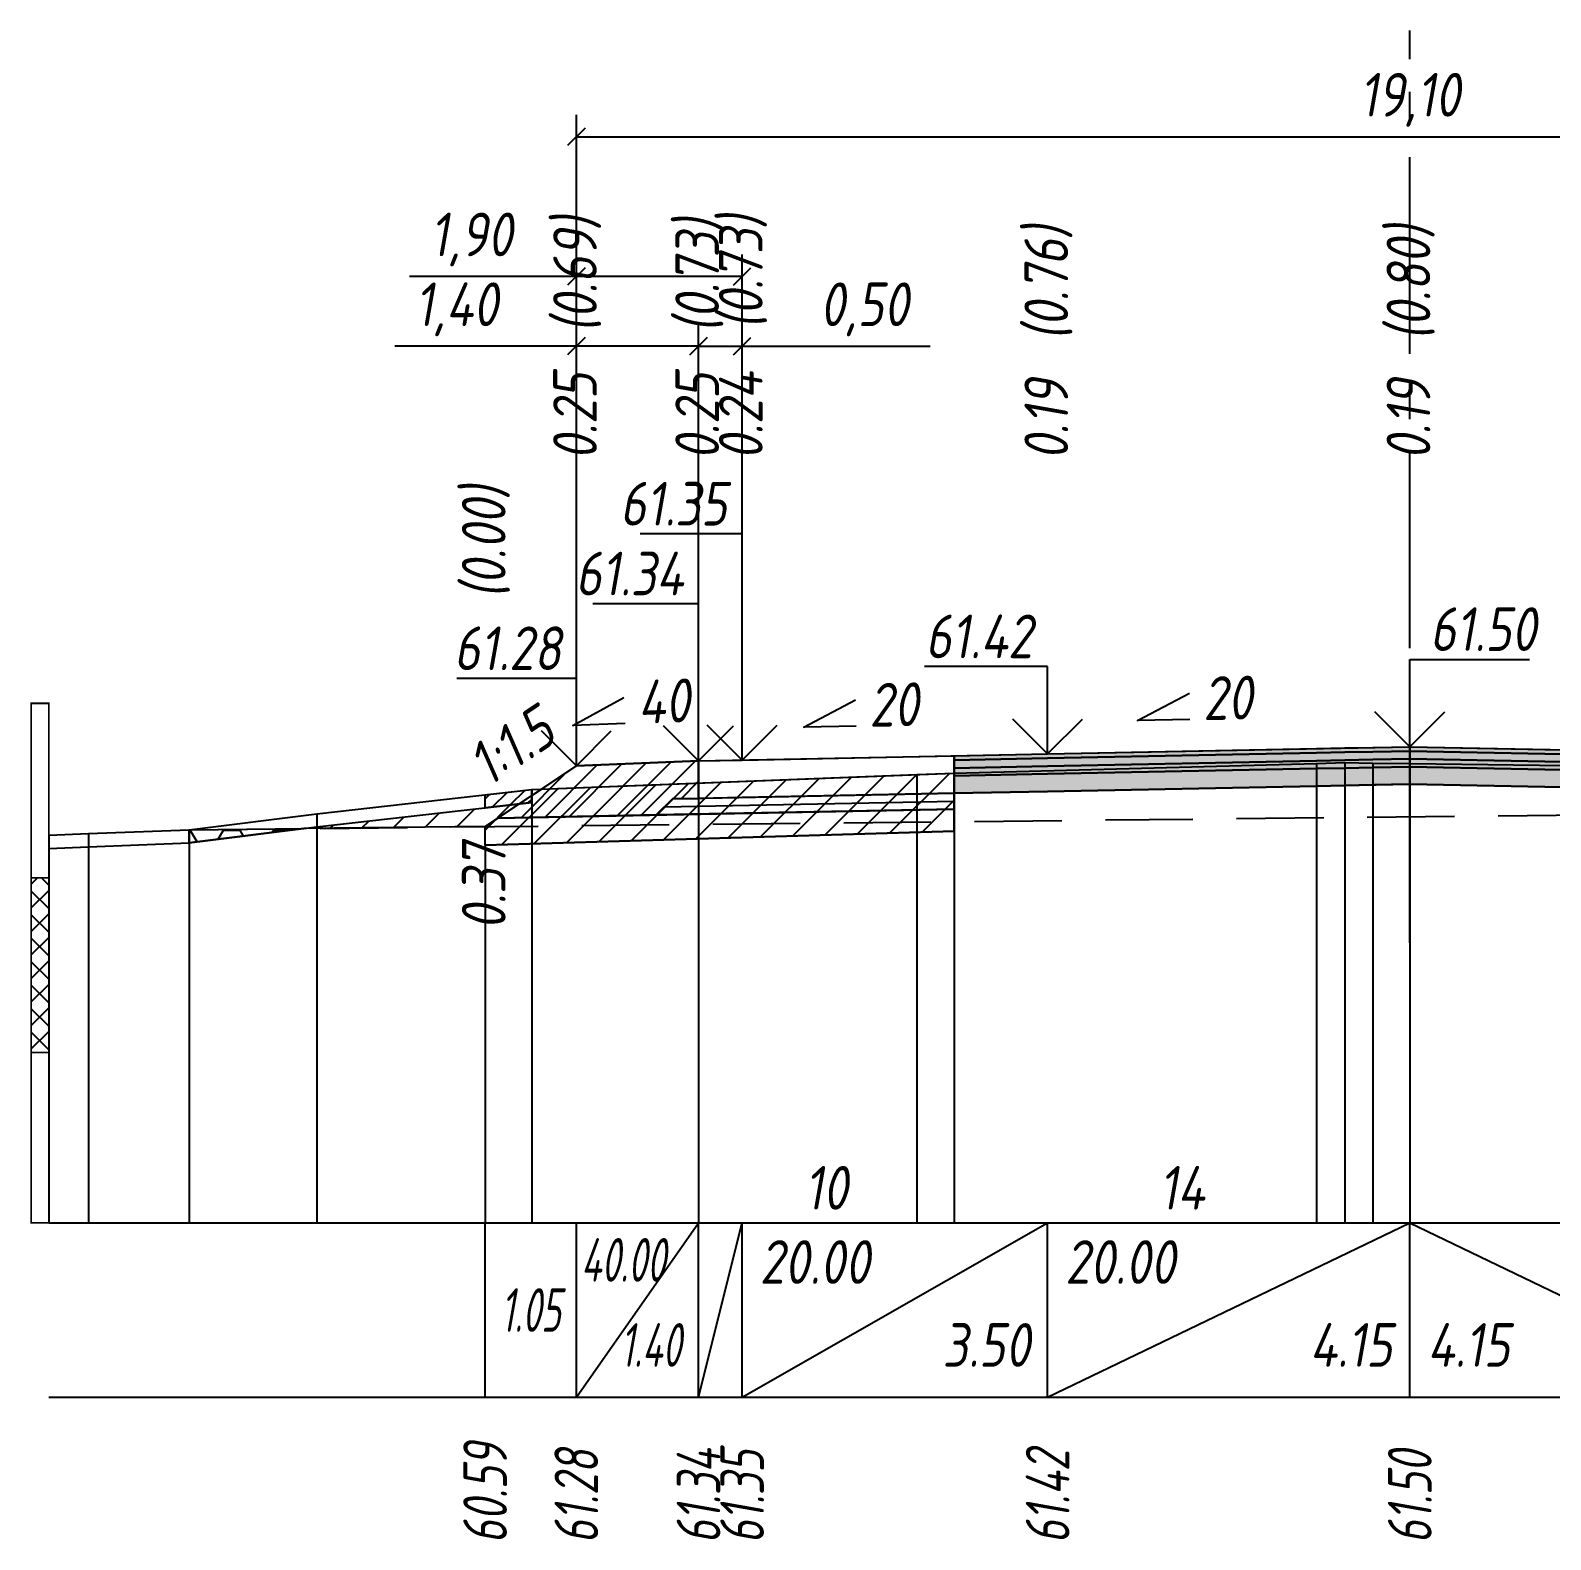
# Model space of a CAD drawing. Extents: x -717 to 1451, y -133302 to 233.
# Drawn here: x 78.9 to 166, y -51554.2 to -51467.7 of the extents above; entities that cross this region are included whole.
import ezdxf
from ezdxf.enums import TextEntityAlignment as Align

# ---------------------------------------------------------------- set-up
doc = ezdxf.new("R2010")
doc.units = 0
doc.linetypes.add('осевая2', pattern=[1.125, 0.75, -0.125, 0.125, -0.125])
doc.linetypes.add('штриховая', pattern=[0.75, 0.5, -0.25])
for name, color, linetype in [('Интерполированный поперечник', 2, 'Continuous'), ('Код_514', 1, 'Continuous'), ('Контур_0', 7, 'Continuous'), ('Контур_2521', 7, 'Continuous'), ('Контур_2564', 7, 'Continuous'), ('Контур_2660', 7, 'Continuous'), ('Контур_2665', 7, 'Continuous'), ('Контур_400', 7, 'Continuous'), ('Контур_508', 7, 'Continuous'), ('Контур_512', 7, 'Continuous'), ('Контур_513', 7, 'Continuous'), ('Контур_818', 7, 'Continuous'), ('Красный поперечник', 1, 'Continuous'), ('Линейка абсолютных высот', 7, 'Continuous'), ('Объём_2501', 7, 'Continuous'), ('Объём_2564', 7, 'Continuous'), ('Объём_2650', 7, 'Continuous'), ('Объём_2660', 7, 'Continuous'), ('Объём_2661', 7, 'Continuous'), ('Объём_2665', 7, 'Continuous'), ('Объём_2666', 7, 'Continuous'), ('Объём_2667', 7, 'Continuous'), ('Объём_2668', 7, 'Continuous'), ('Объём_2669', 7, 'Continuous'), ('Объём_2675', 7, 'Continuous'), ('Объём_2753', 7, 'Continuous'), ('Ось', 1, 'осевая2'), ('Откосы', 7, 'Continuous'), ('Отметки покрытия', 7, 'Continuous'), ('Рабочие отметки', 7, 'Continuous'), ('Рабочие отметки доп.', 7, 'Continuous'), ('Слои выравнивания', 7, 'Continuous'), ('Таблица', 7, 'Continuous'), ('Уклоны проезжей части', 7, 'Continuous'), ('Черный поперечник', 3, 'Continuous')]:
    doc.layers.add(name, color=color, linetype=linetype)
for name, color, linetype, true_color in [('Контур_2540', 2, 'Continuous', 0xffff00), ('Контур_2560', 2, 'Continuous', 0xffff00), ('Контур_2561', 7, 'Continuous', 0xff8040), ('Контур_2562', 3, 'Continuous', 0x00ff00), ('Контур_2563', 7, 'Continuous', 0xff8000), ('Контур_2570', 7, 'Continuous', 0x80ff00), ('Контур_2725', 7, 'Continuous', 0x323232), ('Контур_2736', 4, 'Continuous', 0x00ffff), ('Контур_2737', 4, 'Continuous', 0x00ffff), ('Контур_2738', 4, 'Continuous', 0x00ffff), ('Контур_2739', 4, 'Continuous', 0x00ffff), ('Контур_2741', 4, 'Continuous', 0x00ffff), ('Контур_2742', 4, 'Continuous', 0x00ffff), ('Контур_2743', 4, 'Continuous', 0x00ffff), ('Контур_2744', 7, 'Continuous', 0xa4ffff), ('Контур_2745', 7, 'Continuous', 0xa4ffff), ('Контур_2747', 4, 'Continuous', 0x00ffff), ('Контур_2748', 4, 'Continuous', 0x00ffff), ('Контур_2749', 4, 'Continuous', 0x00ffff), ('Контур_2750', 4, 'Continuous', 0x00ffff), ('Контур_2751', 4, 'Continuous', 0x00ffff), ('Контур_2752', 4, 'Continuous', 0x00ffff), ('Контур_2760', 7, 'Continuous', 0x323232), ('Контур_2761', 7, 'Continuous', 0x323232), ('Контур_2762', 7, 'Continuous', 0x323232), ('Контур_2763', 7, 'Continuous', 0x323232), ('Контур_402', 7, 'Continuous', 0xff6464), ('Контур_703', 4, 'Continuous', 0x00ffff), ('Контур_705', 4, 'Continuous', 0x00ffff), ('Контур_707', 4, 'Continuous', 0x00ffff), ('Контур_720', 131, 'Continuous', 0xaaffff), ('Объём_2500', 7, 'Continuous', 0xc0c0c0), ('Объём_2520', 7, 'Continuous', 0x80ffff), ('Объём_2540', 2, 'Continuous', 0xffff00), ('Объём_2560', 2, 'Continuous', 0xffff00), ('Объём_2561', 7, 'Continuous', 0xff8040), ('Объём_2562', 3, 'Continuous', 0x00ff00), ('Объём_2563', 7, 'Continuous', 0xff8000), ('Объём_2570', 7, 'Continuous', 0x80ff00), ('Объём_2600', 7, 'Continuous', 0x808000), ('Объём_2746', 2, 'Continuous', 0xffff00)]:
    doc.layers.add(name, color=color, linetype=linetype, true_color=true_color)
doc.styles.get("Standard").update_dxf_attribs({"font": 'txt', "height": 2.5})
doc.styles.add('М', font='romand.shx', dxfattribs={"width": 0.8, "oblique": 10, "height": 2.5})
doc.dimstyles.new('ISO-25', dxfattribs={"dimtxt": 2.5, "dimasz": 2.5, "dimexe": 1.25, "dimexo": 0.625, "dimtad": 1, "dimtxsty": 'Standard', "dimcen": 2.5, "dimadec": 0, "dimazin": 0, "dimtfac": 1, "dimtmove": 0, "dimatfit": 3, "dimfxl": 1, "dimarcsym": 0})

# ---------------------------------------------------------------- blocks, each defined once
blk = doc.blocks.new('_Oblique')
at = {"color": 0, "linetype": 'ByBlock', "lineweight": -2}
blk.add_line((-0.5, -0.5), (0.5, 0.5), dxfattribs=at)
blk = doc.blocks.new('*D1227')
at = {"color": 0, "lineweight": -2, "transparency": 16777216}
for p, q in [((110.226, -51509.263), (110.226, -51484.543)), ((117.226, -51508.983), (117.226, -51484.543)), ((110.226, -51485.793), (99.828, -51485.793)), ((117.226, -51485.793), (110.226, -51485.793))]:
    blk.add_line(p, q, dxfattribs=at)
at = {"layer": 'Defpoints', "color": 0, "transparency": 16777216}
for p in [(117.226, -51485.793), (117.226, -51509.608), (110.226, -51509.888)]:
    blk.add_point(p, dxfattribs=at)
at = {"color": 0, "lineweight": -2, "transparency": 16777216, "rotation": 180}
blk.add_blockref('_Oblique', (110.226, -51485.793), dxfattribs=at)
at = {"color": 0, "lineweight": -2, "transparency": 16777216}
blk.add_blockref('_Oblique', (117.226, -51485.793), dxfattribs=at)
at = {"color": 0, "transparency": 16777216, "insert": (103.369, -51483.68), "char_height": 2.5, "width": 8.75, "attachment_point": 5, "style": 'М'}
blk.add_mtext('1,40', dxfattribs=at)
blk = doc.blocks.new('*D1229')
at = {"color": 0, "lineweight": -2, "transparency": 16777216}
for p, q in [((117.226, -51508.983), (117.226, -51484.543)), ((119.726, -51508.933), (119.726, -51484.543)), ((117.226, -51485.793), (119.726, -51485.793)), ((119.726, -51485.793), (130.489, -51485.793))]:
    blk.add_line(p, q, dxfattribs=at)
at = {"layer": 'Defpoints', "color": 0, "transparency": 16777216}
for p in [(119.726, -51485.793), (117.226, -51509.608), (119.726, -51509.558)]:
    blk.add_point(p, dxfattribs=at)
at = {"color": 0, "lineweight": -2, "transparency": 16777216, "rotation": 180}
blk.add_blockref('_Oblique', (117.226, -51485.793), dxfattribs=at)
at = {"color": 0, "lineweight": -2, "transparency": 16777216}
blk.add_blockref('_Oblique', (119.726, -51485.793), dxfattribs=at)
at = {"color": 0, "transparency": 16777216, "insert": (126.728, -51483.68), "char_height": 2.5, "width": 9.16667, "attachment_point": 5, "style": 'М'}
blk.add_mtext('0,50', dxfattribs=at)
blk = doc.blocks.new('*D1232')
at = {"color": 0, "lineweight": -2, "transparency": 16777216}
for p, q in [((110.226, -51509.263), (110.226, -51480.543)), ((119.726, -51508.933), (119.726, -51480.543)), ((110.226, -51481.793), (100.671, -51481.793)), ((119.726, -51481.793), (110.226, -51481.793))]:
    blk.add_line(p, q, dxfattribs=at)
at = {"layer": 'Defpoints', "color": 0, "transparency": 16777216}
for p in [(119.726, -51481.793), (119.726, -51509.558), (110.226, -51509.888)]:
    blk.add_point(p, dxfattribs=at)
at = {"color": 0, "lineweight": -2, "transparency": 16777216, "rotation": 180}
blk.add_blockref('_Oblique', (110.226, -51481.793), dxfattribs=at)
at = {"color": 0, "lineweight": -2, "transparency": 16777216}
blk.add_blockref('_Oblique', (119.726, -51481.793), dxfattribs=at)
at = {"color": 0, "transparency": 16777216, "insert": (104.212, -51479.68), "char_height": 2.5, "width": 8.75, "attachment_point": 5, "style": 'М'}
blk.add_mtext('1,90', dxfattribs=at)
blk = doc.blocks.new('*D1233')
at = {"color": 0, "lineweight": -2, "transparency": 16777216}
for p, q in [((110.226, -51509.263), (110.226, -51472.543)), ((205.726, -51509.263), (205.726, -51472.543)), ((110.226, -51473.793), (205.726, -51473.793))]:
    blk.add_line(p, q, dxfattribs=at)
at = {"layer": 'Defpoints', "color": 0, "transparency": 16777216}
for p in [(205.726, -51473.793), (110.226, -51509.888), (205.726, -51509.888)]:
    blk.add_point(p, dxfattribs=at)
at = {"color": 0, "lineweight": -2, "transparency": 16777216, "rotation": 180}
blk.add_blockref('_Oblique', (110.226, -51473.793), dxfattribs=at)
at = {"color": 0, "lineweight": -2, "transparency": 16777216}
blk.add_blockref('_Oblique', (205.726, -51473.793), dxfattribs=at)
at = {"color": 0, "transparency": 16777216, "insert": (157.976, -51471.68), "char_height": 2.5, "width": 10.41667, "attachment_point": 5, "style": 'М'}
blk.add_mtext('19,10', dxfattribs=at)

msp = doc.modelspace()

# ---------------------------------------------------------------- hatches: boundary and pattern name
at = {"layer": 'Линейка абсолютных высот'}
h = msp.add_hatch(dxfattribs=at)
h.set_pattern_fill('ANSI37', scale=0.3, style=0)
h.set_pattern_definition([(45.0000013, (0, 0), (-0.67351924, 0.673519211), []), (135.0000003, (0, 0), (-0.673519222, -0.67351923), [])])
h.paths.add_polyline_path([(80, -51526.25), (80, -51516.25), (79, -51516.25), (79, -51526.25)])
at = {"layer": 'Объём_2563'}
h = msp.add_hatch(dxfattribs=at)
h.set_pattern_fill('ANSI31', color=256, scale=0.3)
h.paths.add_polyline_path([(110.226, -51509.826), (117.226, -51509.546), (117.226, -51511.696), (115.726, -51511.726), (114.808, -51512.644), (105.726, -51512.826)])
at = {"layer": 'Объём_2570'}
h = msp.add_hatch(dxfattribs=at)
h.set_pattern_fill('ANSI31', color=256, scale=0.2)
h.paths.add_polyline_path([(105, -51512.233), (105, -51511.483), (107.675, -51511.179), (107.675, -51511.929)])
at = {"layer": 'Объём_2600'}
h = msp.add_hatch(dxfattribs=at)
h.set_pattern_fill('ANSI31', color=6, scale=0.4)
h.paths.add_polyline_path([(129.737, -51510.333), (131.867, -51510.252), (131.867, -51513.564), (105, -51514.37), (105, -51513.31), (94.61, -51513.421), (95.353, -51513.328), (107.675, -51511.929), (107.675, -51511.179)])
h = msp.add_hatch(dxfattribs=at)
h.set_pattern_fill('HONEY', color=5, scale=0.3)
h.paths.add_polyline_path([(88.045, -51514.241), (88.045, -51513.491), (94.61, -51513.421)])
at = {"layer": 'Слои выравнивания'}
for color, points in [(2, [(131.867, -51509.253), (137.226, -51509.146), (152.635, -51508.838), (154.258, -51508.805), (155.852, -51508.773), (157.976, -51508.731), (157.976, -51508.981), (155.852, -51509.023), (154.258, -51509.055), (152.635, -51509.088), (137.226, -51509.396), (131.867, -51509.503)]), (2, [(157.976, -51508.731), (177.306, -51509.117), (177.306, -51509.367), (157.976, -51508.981)]), (3, [(131.867, -51509.503), (137.226, -51509.396), (152.635, -51509.088), (154.258, -51509.055), (155.852, -51509.023), (157.976, -51508.981), (157.976, -51509.431), (155.852, -51509.473), (154.258, -51509.505), (152.635, -51509.538), (137.226, -51509.846), (131.867, -51509.953)]), (4, [(131.867, -51509.953), (137.226, -51509.846), (152.635, -51509.538), (154.258, -51509.505), (155.852, -51509.473), (157.976, -51509.431), (157.976, -51509.881), (155.852, -51509.923), (154.258, -51509.955), (152.635, -51509.988), (137.226, -51510.296), (131.867, -51510.403)]), (3, [(157.976, -51508.981), (177.306, -51509.367), (177.306, -51509.817), (157.976, -51509.431)]), (4, [(157.976, -51509.431), (177.306, -51509.817), (177.306, -51510.267), (157.976, -51509.881)]), (5, [(131.867, -51510.403), (137.226, -51510.296), (152.635, -51509.988), (154.258, -51509.955), (155.852, -51509.923), (157.976, -51509.881), (157.976, -51510.881), (155.852, -51510.923), (154.258, -51510.955), (152.635, -51510.988), (137.226, -51511.296), (131.867, -51511.403)]), (5, [(157.976, -51509.881), (177.306, -51510.267), (177.306, -51511.267), (157.976, -51510.881)])]:
    msp.add_hatch(color=color, dxfattribs=at).paths.add_polyline_path(points)

# ---------------------------------------------------------------- linework, layer by layer
at = {"layer": 'Интерполированный поперечник', "linetype": 'штриховая', "ltscale": 10, "flags": 128}
msp.add_lwpolyline([(88.045, -51513.491), (206.55, -51512.223)], dxfattribs=at)
at = {"layer": 'Код_514'}
for p, q in [((105, -51546), (105, -51536)), ((110.226, -51546), (110.226, -51536)), ((110.226, -51546), (117.226, -51536)), ((117.226, -51546), (117.226, -51536)), ((117.226, -51546), (119.726, -51536)), ((119.726, -51546), (119.726, -51536)), ((119.726, -51546), (137.226, -51536)), ((137.226, -51546), (137.226, -51536)), ((137.226, -51546), (157.976, -51536)), ((157.976, -51546), (157.976, -51536)), ((157.976, -51536), (178.726, -51546))]:
    msp.add_line(p, q, dxfattribs=at)
at = {"layer": 'Контур_0', "flags": 128}
for points in [[(119.726, -51511.646), (117.226, -51511.696), (117.226, -51509.546), (131.867, -51509.253), (131.867, -51511.403), (119.726, -51511.646), (119.726, -51511.646)], [(110.226, -51509.826), (105, -51513.31), (105, -51513.31), (105, -51513.31), (105, -51513.31), (105, -51513.31), (105, -51513.31), (105, -51513.31), (105, -51513.31), (105, -51513.31), (105, -51513.31), (105, -51513.31), (105, -51513.31), (105, -51513.31), (105, -51513.31), (105, -51513.31)], [(110.226, -51509.826), (105, -51513.31), (105, -51513.31), (105, -51513.31), (105, -51513.31), (105, -51513.31), (105, -51513.31), (105, -51513.31), (105, -51513.31), (105, -51513.31), (105, -51513.31), (105, -51513.31), (105, -51513.31), (105, -51513.31), (105, -51513.31), (105, -51513.31), (105, -51513.31), (105, -51513.31), (105, -51513.31), (105, -51513.31), (105, -51513.31), (105, -51513.31), (105, -51513.31), (105, -51513.31), (105, -51513.31), (105, -51513.31), (105, -51513.31), (105, -51513.31), (105, -51513.31), (105, -51513.31)], [(115.726, -51511.726), (131.867, -51511.403), (131.867, -51512.303), (114.808, -51512.644), (115.726, -51511.726), (115.726, -51511.726)], [(105.726, -51512.826), (114.808, -51512.644), (115.726, -51511.726), (117.226, -51511.696)]]:
    msp.add_lwpolyline(points, dxfattribs=at)
at = {"layer": 'Контур_2521', "color": 250, "flags": 128}
msp.add_lwpolyline([(115.267, -51512.185), (131.867, -51511.853)], dxfattribs=at)
at = {"layer": 'Контур_2540', "flags": 128}
msp.add_lwpolyline([(105.726, -51512.826), (131.867, -51512.303), (131.867, -51513.564), (105, -51514.37), (105, -51513.31), (105.726, -51512.826), (105.726, -51512.826)], dxfattribs=at)
at = {"layer": 'Контур_2560', "flags": 128}
msp.add_lwpolyline([(110.226, -51509.826), (110.226, -51509.826), (110.226, -51509.826), (117.226, -51509.546)], dxfattribs=at)
at = {"layer": 'Контур_2561', "flags": 128}
msp.add_lwpolyline([(117.226, -51509.546), (117.226, -51509.546), (110.226, -51509.826), (110.226, -51509.826), (117.226, -51509.546)], dxfattribs=at)
at = {"layer": 'Контур_2562', "flags": 128}
msp.add_lwpolyline([(110.226, -51509.826), (110.226, -51509.826), (110.226, -51509.826), (110.226, -51509.826), (110.226, -51509.826)], dxfattribs=at)
at = {"layer": 'Контур_2563', "flags": 128}
msp.add_lwpolyline([(110.226, -51509.826), (117.226, -51509.546), (117.226, -51511.696), (115.726, -51511.726), (114.808, -51512.644), (105.726, -51512.826), (110.226, -51509.826), (110.226, -51509.826)], dxfattribs=at)
at = {"layer": 'Контур_2564', "flags": 128}
msp.add_lwpolyline([(110.226, -51509.826), (117.226, -51509.546)], dxfattribs=at)
at = {"layer": 'Контур_2570', "flags": 128}
msp.add_lwpolyline([(80, -51514.555), (82.275, -51514.461), (88.045, -51514.241), (88.045, -51514.241), (95.353, -51513.328), (107.675, -51511.929), (107.675, -51511.179), (129.737, -51510.333), (131.867, -51510.252), (152.635, -51509.686), (154.258, -51509.644), (155.852, -51509.668), (157.976, -51509.696), (177.306, -51509.952), (200.983, -51511.687), (200.983, -51512.437), (201.823, -51512.524), (206.55, -51512.973), (206.55, -51512.973), (241.09, -51511.322), (248.897, -51510.847)], dxfattribs=at)
at = {"layer": 'Контур_2660', "flags": 128}
msp.add_lwpolyline([(105, -51514.37), (131.867, -51513.564)], dxfattribs=at)
at = {"layer": 'Контур_2665', "flags": 128}
msp.add_lwpolyline([(110.226, -51509.826), (110.226, -51509.826)], dxfattribs=at)
at = {"layer": 'Контур_2725', "flags": 128}
msp.add_lwpolyline([(131.867, -51511.403), (137.226, -51511.296), (152.635, -51510.988), (154.258, -51510.955), (155.852, -51510.923), (157.976, -51510.881), (177.306, -51511.267)], dxfattribs=at)
at = {"layer": 'Контур_2736', "flags": 128}
msp.add_lwpolyline([(110.226, -51509.826), (105, -51513.31)], dxfattribs=at)
at = {"layer": 'Контур_2737', "flags": 128}
msp.add_lwpolyline([(105, -51513.31), (105, -51513.31)], dxfattribs=at)
at = {"layer": 'Контур_2738', "flags": 128}
msp.add_lwpolyline([(105, -51513.31), (105, -51513.31)], dxfattribs=at)
at = {"layer": 'Контур_2739', "flags": 128}
msp.add_lwpolyline([(105, -51513.31), (105, -51513.31)], dxfattribs=at)
at = {"layer": 'Контур_2741', "flags": 128}
msp.add_lwpolyline([(105, -51513.31), (105, -51513.31)], dxfattribs=at)
at = {"layer": 'Контур_2742', "flags": 128}
msp.add_lwpolyline([(105, -51513.31), (105, -51513.31)], dxfattribs=at)
at = {"layer": 'Контур_2743', "flags": 128}
msp.add_lwpolyline([(105, -51513.31), (105, -51513.31)], dxfattribs=at)
at = {"layer": 'Контур_2744', "flags": 128}
msp.add_lwpolyline([(105, -51513.31), (105, -51513.31)], dxfattribs=at)
msp.add_lwpolyline([(105, -51513.31), (105, -51513.31)], dxfattribs=at)
msp.add_lwpolyline([(105, -51513.31), (105, -51513.31)], dxfattribs=at)
msp.add_lwpolyline([(105, -51513.31), (105, -51513.31)], dxfattribs=at)
msp.add_lwpolyline([(105, -51513.31), (105, -51513.31)], dxfattribs=at)
msp.add_lwpolyline([(105, -51513.31), (105, -51513.31)], dxfattribs=at)
at = {"layer": 'Контур_2745', "flags": 128}
msp.add_lwpolyline([(105, -51513.31), (105, -51513.31)], dxfattribs=at)
msp.add_lwpolyline([(105, -51513.31), (105, -51513.31)], dxfattribs=at)
msp.add_lwpolyline([(105, -51513.31), (105, -51513.31)], dxfattribs=at)
msp.add_lwpolyline([(105, -51513.31), (105, -51513.31)], dxfattribs=at)
msp.add_lwpolyline([(105, -51513.31), (105, -51513.31)], dxfattribs=at)
msp.add_lwpolyline([(105, -51513.31), (105, -51513.31)], dxfattribs=at)
at = {"layer": 'Контур_2747', "flags": 128}
msp.add_lwpolyline([(105, -51513.31), (105, -51513.31)], dxfattribs=at)
at = {"layer": 'Контур_2748', "flags": 128}
msp.add_lwpolyline([(105, -51513.31), (105, -51513.31)], dxfattribs=at)
at = {"layer": 'Контур_2749', "flags": 128}
msp.add_lwpolyline([(105, -51513.31), (105, -51513.31)], dxfattribs=at)
at = {"layer": 'Контур_2750', "flags": 128}
msp.add_lwpolyline([(105, -51513.31), (105, -51513.31)], dxfattribs=at)
at = {"layer": 'Контур_2751', "flags": 128}
msp.add_lwpolyline([(105, -51513.31), (105, -51513.31)], dxfattribs=at)
at = {"layer": 'Контур_2752', "flags": 128}
msp.add_lwpolyline([(105, -51513.31), (105, -51513.31)], dxfattribs=at)
at = {"layer": 'Контур_2760', "flags": 128}
msp.add_lwpolyline([(131.867, -51509.253), (137.226, -51509.146), (152.635, -51508.838), (154.258, -51508.805), (155.852, -51508.773), (157.976, -51508.731), (177.306, -51509.117)], dxfattribs=at)
at = {"layer": 'Контур_2761', "flags": 128}
msp.add_lwpolyline([(131.867, -51509.503), (137.226, -51509.396), (152.635, -51509.088), (154.258, -51509.055), (155.852, -51509.023), (157.976, -51508.981), (177.306, -51509.367)], dxfattribs=at)
at = {"layer": 'Контур_2762', "flags": 128}
msp.add_lwpolyline([(131.867, -51509.953), (137.226, -51509.846), (152.635, -51509.538), (154.258, -51509.505), (155.852, -51509.473), (157.976, -51509.431), (177.306, -51509.817)], dxfattribs=at)
at = {"layer": 'Контур_2763', "flags": 128}
msp.add_lwpolyline([(131.867, -51510.403), (137.226, -51510.296), (152.635, -51509.988), (154.258, -51509.955), (155.852, -51509.923), (157.976, -51509.881), (177.306, -51510.267)], dxfattribs=at)
at = {"layer": 'Контур_400', "flags": 128}
for points in [[(117.226, -51509.546), (119.726, -51509.496), (119.726, -51509.496), (119.726, -51509.496), (119.726, -51509.496), (119.726, -51509.496), (119.726, -51509.496), (137.226, -51509.146), (157.976, -51508.731)], [(157.976, -51508.731), (178.726, -51509.146), (196.226, -51509.496), (196.226, -51509.496), (196.226, -51509.496), (196.226, -51509.496), (196.226, -51509.496), (196.226, -51509.496), (198.726, -51509.546)]]:
    msp.add_lwpolyline(points, dxfattribs=at)
at = {"layer": 'Контур_402', "flags": 128}
msp.add_lwpolyline([(105, -51514.37), (131.867, -51513.564), (131.867, -51511.403), (157.976, -51510.881), (177.306, -51511.267), (177.306, -51513.361), (212.618, -51514.42)], dxfattribs=at)
at = {"layer": 'Контур_508', "flags": 128}
msp.add_lwpolyline([(105, -51514.37), (131.867, -51513.564), (131.867, -51511.403), (157.976, -51510.881), (177.306, -51511.267), (177.306, -51513.361), (212.618, -51514.42), (214.988, -51516), (216.988, -51516), (223.897, -51511.394)], dxfattribs=at)
at = {"layer": 'Контур_512', "flags": 128}
msp.add_lwpolyline([(105, -51514.37), (131.867, -51513.564)], dxfattribs=at)
at = {"layer": 'Контур_513', "flags": 128}
msp.add_lwpolyline([(105, -51514.37), (131.867, -51513.564), (131.867, -51511.403), (157.976, -51510.881), (177.306, -51511.267), (177.306, -51513.361), (212.618, -51514.42), (214.988, -51516), (216.988, -51516), (223.897, -51511.394)], dxfattribs=at)
at = {"layer": 'Контур_703', "flags": 128}
for points in [[(110.226, -51509.826), (105, -51513.31)], [(105, -51513.31), (105, -51513.31)]]:
    msp.add_lwpolyline(points, dxfattribs=at)
at = {"layer": 'Контур_705', "flags": 128}
msp.add_lwpolyline([(105, -51513.31), (105, -51513.31)], dxfattribs=at)
at = {"layer": 'Контур_707', "flags": 128}
msp.add_lwpolyline([(105, -51513.31), (105, -51513.31)], dxfattribs=at)
at = {"layer": 'Контур_720', "flags": 128}
msp.add_lwpolyline([(105, -51513.31), (105, -51513.31)], dxfattribs=at)
at = {"layer": 'Контур_818', "flags": 128}
msp.add_lwpolyline([(105, -51512.233), (107.675, -51511.929), (107.675, -51511.179), (129.737, -51510.333), (131.867, -51510.252), (152.635, -51509.686), (154.258, -51509.644), (155.852, -51509.668), (157.976, -51509.696), (177.306, -51509.952), (200.983, -51511.687), (200.983, -51512.437), (201.823, -51512.524), (206.55, -51512.973), (206.55, -51512.973), (223.897, -51512.144)], dxfattribs=at)
at = {"layer": 'Красный поперечник'}
for p, q in [((137.226, -51509.146), (157.976, -51508.731)), ((157.976, -51508.731), (178.726, -51509.146)), ((110.226, -51509.826), (117.226, -51509.546)), ((117.226, -51509.546), (119.726, -51509.496)), ((119.726, -51509.496), (137.226, -51509.146)), ((105, -51513.31), (110.226, -51509.826)), ((131.867, -51513.564), (131.867, -51536)), ((105, -51514.37), (105, -51536))]:
    msp.add_line(p, q, dxfattribs=at)
at = {"layer": 'Линейка абсолютных высот', "color": 7, "const_width": 0.1, "flags": 128}
for points in [[(80, -51516.25), (80, -51506.25), (79, -51506.25), (79, -51516.25), (80, -51516.25)], [(80, -51526.25), (80, -51516.25), (79, -51516.25), (79, -51526.25), (80, -51526.25)], [(80, -51536), (80, -51526.25), (79, -51526.25), (79, -51536), (80, -51536)]]:
    msp.add_lwpolyline(points, dxfattribs=at)
at = {"layer": 'Объём_2500', "flags": 128}
msp.add_lwpolyline([(119.726, -51511.646), (117.226, -51511.696), (117.226, -51509.546), (131.867, -51509.253), (131.867, -51511.403), (119.726, -51511.646), (119.726, -51511.646)], dxfattribs=at)
at = {"layer": 'Объём_2501', "flags": 128}
for points in [[(117.226, -51509.546), (119.726, -51509.496), (119.726, -51509.496), (119.726, -51509.496), (119.726, -51509.496), (119.726, -51509.496), (119.726, -51509.496), (137.226, -51509.146), (157.976, -51508.731)], [(157.976, -51508.731), (178.726, -51509.146), (196.226, -51509.496), (196.226, -51509.496), (196.226, -51509.496), (196.226, -51509.496), (196.226, -51509.496), (196.226, -51509.496), (198.726, -51509.546)]]:
    msp.add_lwpolyline(points, dxfattribs=at)
at = {"layer": 'Объём_2520', "color": 250, "flags": 128}
msp.add_lwpolyline([(115.726, -51511.726), (131.867, -51511.403), (131.867, -51512.303), (114.808, -51512.644), (115.726, -51511.726), (115.726, -51511.726)], dxfattribs=at)
at = {"layer": 'Объём_2540', "flags": 128}
msp.add_lwpolyline([(105.726, -51512.826), (131.867, -51512.303), (131.867, -51513.564), (105, -51514.37), (105, -51513.31), (105.726, -51512.826), (105.726, -51512.826)], dxfattribs=at)
at = {"layer": 'Объём_2560', "flags": 128}
msp.add_lwpolyline([(110.226, -51509.826), (110.226, -51509.826), (110.226, -51509.826), (117.226, -51509.546)], dxfattribs=at)
at = {"layer": 'Объём_2561', "flags": 128}
msp.add_lwpolyline([(117.226, -51509.546), (117.226, -51509.546), (110.226, -51509.826), (110.226, -51509.826), (117.226, -51509.546)], dxfattribs=at)
at = {"layer": 'Объём_2562', "flags": 128}
msp.add_lwpolyline([(110.226, -51509.826), (110.226, -51509.826), (110.226, -51509.826), (110.226, -51509.826), (110.226, -51509.826)], dxfattribs=at)
at = {"layer": 'Объём_2563', "color": 250, "flags": 128}
msp.add_lwpolyline([(110.226, -51509.826), (117.226, -51509.546), (117.226, -51511.696), (115.726, -51511.726), (114.808, -51512.644), (105.726, -51512.826), (110.226, -51509.826), (110.226, -51509.826)], dxfattribs=at)
at = {"layer": 'Объём_2564', "flags": 128}
msp.add_lwpolyline([(110.226, -51509.826), (117.226, -51509.546)], dxfattribs=at)
at = {"layer": 'Объём_2570', "flags": 128}
msp.add_lwpolyline([(105, -51512.233), (105, -51511.483), (107.675, -51511.179), (107.675, -51511.929), (105, -51512.233), (105, -51512.233)], dxfattribs=at)
at = {"layer": 'Объём_2600', "color": 5, "flags": 128}
msp.add_lwpolyline([(88.045, -51514.241), (88.045, -51513.491), (94.61, -51513.421), (88.045, -51514.241), (88.045, -51514.241)], dxfattribs=at)
at = {"layer": 'Объём_2650', "color": 6, "flags": 128}
msp.add_lwpolyline([(129.737, -51510.333), (131.867, -51510.252), (131.867, -51513.564), (105, -51514.37), (105, -51513.31), (94.61, -51513.421), (95.353, -51513.328), (107.675, -51511.929), (107.675, -51511.179), (129.737, -51510.333), (129.737, -51510.333)], dxfattribs=at)
at = {"layer": 'Объём_2660', "flags": 128}
msp.add_lwpolyline([(105, -51514.37), (131.867, -51513.564)], dxfattribs=at)
at = {"layer": 'Объём_2661', "flags": 128}
msp.add_lwpolyline([(110.226, -51509.826), (105, -51513.31)], dxfattribs=at)
at = {"layer": 'Объём_2665', "flags": 128}
msp.add_lwpolyline([(110.226, -51509.826), (110.226, -51509.826)], dxfattribs=at)
at = {"layer": 'Объём_2666', "flags": 128}
msp.add_lwpolyline([(110.226, -51509.826), (105, -51513.31)], dxfattribs=at)
at = {"layer": 'Объём_2667', "flags": 128}
msp.add_lwpolyline([(105, -51513.31), (105, -51513.31)], dxfattribs=at)
msp.add_lwpolyline([(105, -51513.31), (105, -51513.31)], dxfattribs=at)
at = {"layer": 'Объём_2668', "flags": 128}
msp.add_lwpolyline([(105, -51513.31), (105, -51513.31)], dxfattribs=at)
msp.add_lwpolyline([(105, -51513.31), (105, -51513.31)], dxfattribs=at)
at = {"layer": 'Объём_2669', "flags": 128}
msp.add_lwpolyline([(105, -51513.31), (105, -51513.31)], dxfattribs=at)
msp.add_lwpolyline([(105, -51513.31), (105, -51513.31)], dxfattribs=at)
at = {"layer": 'Объём_2675', "flags": 128}
msp.add_lwpolyline([(105, -51513.31), (105, -51513.31)], dxfattribs=at)
msp.add_lwpolyline([(105, -51513.31), (105, -51513.31)], dxfattribs=at)
msp.add_lwpolyline([(105, -51513.31), (105, -51513.31)], dxfattribs=at)
msp.add_lwpolyline([(105, -51513.31), (105, -51513.31)], dxfattribs=at)
msp.add_lwpolyline([(105, -51513.31), (105, -51513.31)], dxfattribs=at)
msp.add_lwpolyline([(105, -51513.31), (105, -51513.31)], dxfattribs=at)
msp.add_lwpolyline([(105, -51513.31), (105, -51513.31)], dxfattribs=at)
msp.add_lwpolyline([(105, -51513.31), (105, -51513.31)], dxfattribs=at)
msp.add_lwpolyline([(105, -51513.31), (105, -51513.31)], dxfattribs=at)
msp.add_lwpolyline([(105, -51513.31), (105, -51513.31)], dxfattribs=at)
msp.add_lwpolyline([(105, -51513.31), (105, -51513.31)], dxfattribs=at)
msp.add_lwpolyline([(105, -51513.31), (105, -51513.31)], dxfattribs=at)
at = {"layer": 'Объём_2746', "flags": 128}
msp.add_lwpolyline([(107.675, -51511.929), (107.675, -51511.527), (108.228, -51511.158), (131.867, -51510.252), (131.867, -51513.564), (105, -51514.37), (105, -51513.31), (106.947, -51512.012), (107.675, -51511.929), (107.675, -51511.929)], dxfattribs=at)
at = {"layer": 'Объём_2753', "flags": 128}
msp.add_lwpolyline([(131.867, -51509.253), (131.867, -51509.253)], dxfattribs=at)
at = {"layer": 'Ось', "ltscale": 15}
msp.add_line((157.976, -51519.971), (157.976, -51467.702), dxfattribs=at)
at = {"layer": 'Откосы', "color": 1, "flags": 128}
for points in [[(113.016, -51507.407), (110.018, -51507.527), (112.956, -51505.908)], [(126.25, -51507.554), (123.251, -51507.614), (126.221, -51506.054)], [(145.375, -51507.172), (142.376, -51507.232), (145.346, -51505.672)]]:
    msp.add_lwpolyline(points, dxfattribs=at)
at = {"layer": 'Отметки покрытия', "color": 1}
for p, q in [((119.726, -51496.546), (113.876, -51496.546)), ((119.726, -51509.496), (119.726, -51496.546)), ((117.226, -51500.546), (111.176, -51500.546)), ((117.226, -51509.546), (117.226, -51500.546)), ((137.226, -51504.146), (130.176, -51504.146)), ((137.226, -51509.146), (137.226, -51504.146)), ((157.976, -51508.731), (157.976, -51503.731)), ((157.976, -51503.731), (164.826, -51503.731)), ((110.226, -51504.826), (103.376, -51504.826)), ((110.226, -51509.826), (110.226, -51504.826)), ((157.976, -51508.731), (155.976, -51506.731)), ((157.976, -51508.731), (159.976, -51506.731)), ((110.226, -51509.826), (108.226, -51507.826)), ((110.226, -51509.826), (112.226, -51507.826)), ((117.226, -51509.546), (115.226, -51507.546)), ((117.226, -51509.546), (119.226, -51507.546)), ((119.726, -51509.496), (117.726, -51507.496)), ((119.726, -51509.496), (121.726, -51507.496)), ((137.226, -51509.146), (135.226, -51507.146)), ((137.226, -51509.146), (139.226, -51507.146))]:
    msp.add_line(p, q, dxfattribs=at)
at = {"layer": 'Слои выравнивания'}
for p, q in [((157.976, -51508.731), (157.976, -51536)), ((117.226, -51509.546), (117.226, -51536)), ((131.867, -51509.253), (131.867, -51536))]:
    msp.add_line(p, q, dxfattribs=at)
at = {"layer": 'Слои выравнивания', "color": 2, "flags": 128}
for points in [[(131.867, -51509.253), (137.226, -51509.146), (152.635, -51508.838), (154.258, -51508.805), (155.852, -51508.773), (157.976, -51508.731), (157.976, -51508.981), (155.852, -51509.023), (154.258, -51509.055), (152.635, -51509.088), (137.226, -51509.396), (131.867, -51509.503)], [(157.976, -51508.731), (177.306, -51509.117), (177.306, -51509.367), (157.976, -51508.981)]]:
    msp.add_lwpolyline(points, close=True, dxfattribs=at)
at = {"layer": 'Слои выравнивания', "color": 3, "flags": 128}
for points in [[(131.867, -51509.503), (137.226, -51509.396), (152.635, -51509.088), (154.258, -51509.055), (155.852, -51509.023), (157.976, -51508.981), (157.976, -51509.431), (155.852, -51509.473), (154.258, -51509.505), (152.635, -51509.538), (137.226, -51509.846), (131.867, -51509.953)], [(157.976, -51508.981), (177.306, -51509.367), (177.306, -51509.817), (157.976, -51509.431)]]:
    msp.add_lwpolyline(points, close=True, dxfattribs=at)
at = {"layer": 'Слои выравнивания', "color": 4, "flags": 128}
for points in [[(131.867, -51509.953), (137.226, -51509.846), (152.635, -51509.538), (154.258, -51509.505), (155.852, -51509.473), (157.976, -51509.431), (157.976, -51509.881), (155.852, -51509.923), (154.258, -51509.955), (152.635, -51509.988), (137.226, -51510.296), (131.867, -51510.403)], [(157.976, -51509.431), (177.306, -51509.817), (177.306, -51510.267), (157.976, -51509.881)]]:
    msp.add_lwpolyline(points, close=True, dxfattribs=at)
at = {"layer": 'Слои выравнивания', "color": 5, "flags": 128}
for points in [[(131.867, -51510.403), (137.226, -51510.296), (152.635, -51509.988), (154.258, -51509.955), (155.852, -51509.923), (157.976, -51509.881), (157.976, -51510.881), (155.852, -51510.923), (154.258, -51510.955), (152.635, -51510.988), (137.226, -51511.296), (131.867, -51511.403)], [(157.976, -51509.881), (177.306, -51510.267), (177.306, -51511.267), (157.976, -51510.881)]]:
    msp.add_lwpolyline(points, close=True, dxfattribs=at)
at = {"layer": 'Таблица'}
for p, q in [((80, -51536), (248.897, -51536)), ((80, -51546), (248.897, -51546))]:
    msp.add_line(p, q, dxfattribs=at)
at = {"layer": 'Черный поперечник', "color": 7}
for p, q in [((154.258, -51509.644), (154.258, -51536)), ((155.852, -51509.668), (155.852, -51536)), ((129.737, -51510.333), (129.737, -51536)), ((131.867, -51510.252), (131.867, -51536)), ((152.635, -51509.686), (152.635, -51536)), ((157.976, -51509.696), (157.976, -51536)), ((107.675, -51511.179), (107.675, -51536)), ((95.353, -51512.578), (95.353, -51536)), ((80, -51513.805), (80, -51536)), ((82.275, -51513.711), (82.275, -51536)), ((88.045, -51513.491), (88.045, -51536))]:
    msp.add_line(p, q, dxfattribs=at)
at = {"layer": 'Черный поперечник', "flags": 128}
msp.add_lwpolyline([(80, -51513.805), (82.275, -51513.711), (88.045, -51513.491), (95.353, -51512.578), (107.675, -51511.179), (129.737, -51510.333), (131.867, -51510.252), (152.635, -51509.686), (154.258, -51509.644), (155.852, -51509.668), (157.976, -51509.696), (177.306, -51509.952), (200.983, -51511.687), (201.823, -51511.774), (206.55, -51512.223), (241.09, -51510.572), (248.897, -51510.097)], dxfattribs=at)

# ---------------------------------------------------------------- texts
at = {"layer": 'Код_514', "style": 'М', "oblique": 10}
for s, width, p in [('40.00', 0.6, (110.486, -51536.877)), ('20.00', 0.8, (120.726, -51537)), ('20.00', 0.8, (138.226, -51537))]:
    msp.add_text(s, height=2.5, dxfattribs=dict(at, width=width)).set_placement(p, align=Align.TOP_LEFT)
at = {"layer": 'Код_514', "style": 'М', "oblique": 10, "width": 0.6}
msp.add_text('1.05', height=2.5, dxfattribs=at).set_placement((107.613, -51541), align=Align.MIDDLE_CENTER)
at = {"layer": 'Код_514', "style": 'М', "oblique": 10}
for s, width, p in [('1.40', 0.6, (116.226, -51545)), ('3.50', 0.8, (136.226, -51545)), ('4.15', 0.8, (156.976, -51545))]:
    msp.add_text(s, height=2.5, dxfattribs=dict(at, width=width)).set_placement(p, align=Align.BOTTOM_RIGHT)
at = {"layer": 'Код_514', "style": 'М', "oblique": 10, "width": 0.8}
msp.add_text('4.15', height=2.5, dxfattribs=at).set_placement((158.976, -51545), align=Align.BOTTOM_LEFT)
at = {"layer": 'Код_514', "style": 'М', "oblique": 10, "width": 0.7}
for s, p in [('60.59', (105, -51554.382)), ('61.28', (110.226, -51554.382)), ('61.35', (119.726, -51554.382)), ('61.42', (137.226, -51554.382)), ('61.34', (117.226, -51554.382)), ('61.50', (157.976, -51554.382))]:
    msp.add_text(s, height=2.5, rotation=90, dxfattribs=at).set_placement(p, align=Align.MIDDLE_LEFT)
at = {"layer": 'Отметки покрытия', "color": 1, "style": 'М', "oblique": 10, "width": 0.8}
for s, p in [('61.35', (118.867, -51496.814)), ('61.34', (116.367, -51500.814)), ('61.28', (109.367, -51505.094)), ('61.42', (136.367, -51504.414))]:
    msp.add_text(s, height=2.5, dxfattribs=at).set_placement(p, align=Align.BOTTOM_RIGHT)
msp.add_text('61.50', height=2.5, dxfattribs=at).set_placement((159.117, -51503.999), align=Align.BOTTOM_LEFT)
at = {"layer": 'Рабочие отметки', "color": 1, "style": 'М', "oblique": 10, "width": 0.8}
for s, p in [('0.25', (110.148, -51492.296)), ('0.25', (117.148, -51492.296)), ('0.24', (119.648, -51492.296)), ('0.19', (137.148, -51492.296)), ('0.19', (157.898, -51492.296))]:
    msp.add_text(s, height=2.5, rotation=90, dxfattribs=at).set_placement(p, align=Align.MIDDLE_LEFT)
msp.add_text('0.37', height=2.5, rotation=90, dxfattribs=at).set_placement((104.922, -51514.241), align=Align.MIDDLE_RIGHT)
at = {"layer": 'Рабочие отметки доп.', "color": 1, "style": 'М', "oblique": 10, "width": 0.8}
for s, p in [('(0.69)', (110.148, -51484.996)), ('(0.73)', (117.148, -51484.996)), ('(0.73)', (119.648, -51484.796)), ('(0.76)', (137.148, -51485.446)), ('(0.80)', (157.898, -51485.446)), ('(0.00)', (104.922, -51500.228))]:
    msp.add_text(s, height=2.5, rotation=90, dxfattribs=at).set_placement(p, align=Align.MIDDLE_LEFT)
at = {"layer": 'Слои выравнивания', "style": 'М', "oblique": 10, "width": 0.8}
for s, p in [('10', (124.547, -51536)), ('14', (144.922, -51536))]:
    msp.add_text(s, height=2.5, dxfattribs=at).set_placement(p, align=Align.BOTTOM_CENTER)
at = {"layer": 'Уклоны проезжей части', "color": 1, "style": 'М', "oblique": 10, "width": 0.8}
for s, rotation, p in [('40', 2.29061, (115.32, -51508.123)), ('20', 1.14576, (128.456, -51508.321)), ('20', 1.14576, (147.581, -51507.938)), ('1:1.5', 33.69007, (107.63, -51510.346))]:
    msp.add_text(s, height=2.5, rotation=rotation, dxfattribs=at).set_placement(p, align=Align.BOTTOM_CENTER)

# ---------------------------------------------------------------- dimensions: what is measured, and where the dimension line sits
at = {"color": 5}
dim = msp.add_linear_dim(base=(205.726, -51473.793), p1=(110.226, -51509.888), p2=(205.726, -51509.888), angle=180, dimstyle='ISO-25', override={"dimasz": 1, "dimlfac": 0.2, "dimzin": 0, "dimtxsty": 'М', "dimblk1": 'Oblique', "dimblk2": 'Oblique', "dimsah": 1}, dxfattribs=at)
dim.commit()
dim.dimension.update_dxf_attribs({"geometry": '*D1233', "text_midpoint": (157.976, -51471.68)})
for base, p1, p2, picture, middle in [((119.726, -51481.793), (110.226, -51509.888), (119.726, -51509.558), '*D1232', (104.212, -51481.793)), ((117.226, -51485.793), (110.226, -51509.888), (117.226, -51509.608), '*D1227', (103.369, -51485.793)), ((119.726, -51485.793), (117.226, -51509.608), (119.726, -51509.558), '*D1229', (126.728, -51485.793))]:
    dim = msp.add_linear_dim(base=base, p1=p1, p2=p2, angle=180, dimstyle='ISO-25', override={"dimasz": 1, "dimlfac": 0.2, "dimzin": 0, "dimtxsty": 'М', "dimblk1": 'Oblique', "dimblk2": 'Oblique', "dimsah": 1}, dxfattribs=at)
    dim.commit()
    dim.dimension.update_dxf_attribs({"geometry": picture, "text_midpoint": middle, "dimtype": 160})

doc.saveas('drawing.dxf')
